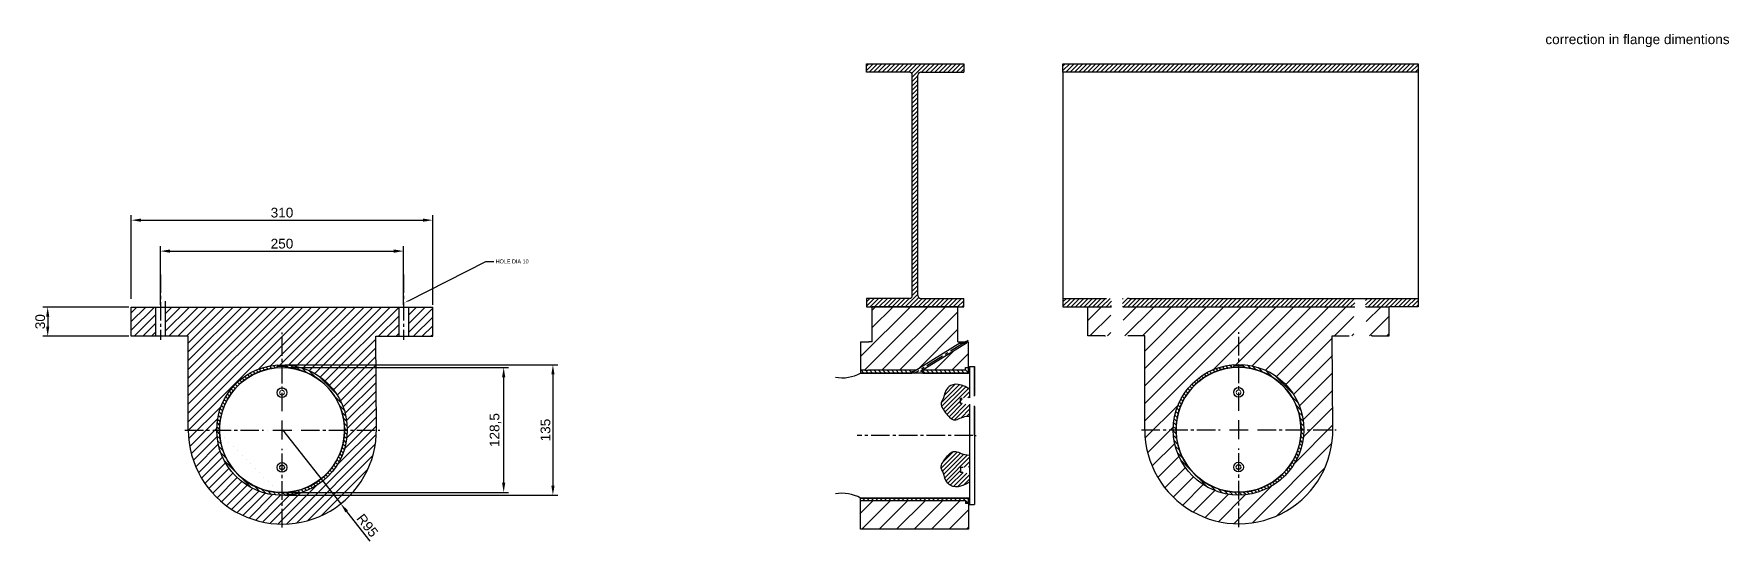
# Model space of a CAD drawing. Header units: millimetres. Extents: x 717 to 16552, y -884 to 8132.
# Drawn here: x 3129 to 4873, y 1648 to 2170 of the extents above; entities that cross this region are included whole.
import ezdxf
from ezdxf import colors
from ezdxf.entities.mleader import LeaderData, LeaderLine
from ezdxf.math import Vec2, Vec3

# ---------------------------------------------------------------- set-up
doc = ezdxf.new("R2010")
doc.units = ezdxf.units.MM
doc.linetypes.add('AM_ISO02W050x2', pattern=[3.75, 3, -0.75])
doc.linetypes.add('CENTER2', pattern=[28.575, 19.05, -3.175, 3.175, -3.175])
doc.styles.get("Standard").update_dxf_attribs({"font": 'arial.ttf'})
doc.dimstyles.new('ISO-25', dxfattribs={"dimscale": 4, "dimtxt": 2.5, "dimasz": 2.5, "dimexe": 1.25, "dimexo": 0.625, "dimtad": 1, "dimtxsty": 'Standard', "dimcen": 2.5, "dimadec": 0, "dimazin": 0, "dimtfac": 1, "dimtmove": 0, "dimatfit": 3, "dimfxl": 1, "dimarcsym": 0})
pattern_1 = [(135, (1202.4908, -5.6777), (-2.245064, -2.245064), [])]
pattern_2 = [(45, (1202.491, -5.678), (-8.980256, 8.980256), [])]
pattern_3 = [(45, (1202.4908, -5.6777), (-2.245064, 2.245064), [])]
pattern_4 = [(45, (-6634.364, -4482.963), (-8.980256, 8.980256), [])]
pattern_5 = [(45, (-6634.364, -4482.9627), (-2.245064, 2.245064), [])]

# ---------------------------------------------------------------- blocks, each defined once
blk = doc.blocks.new('*U3')
at = {"color": 0, "linetype": 'CENTER2', "transparency": 16777216}
blk.add_line((0, 33.615), (0, -33.615), dxfattribs=at)
blk = doc.blocks.new('*U4')
at = {"color": 0, "linetype": 'CENTER2', "transparency": 16777216}
blk.add_line((0, 33.615), (0, -33.615), dxfattribs=at)
blk = doc.blocks.new('*D7')
at = {"color": 0, "lineweight": -2, "transparency": 16777216}
for p, q in [((3387.5, 1829.2), (3668.2, 1829.2)), ((3663.2, 1819.2), (3663.2, 1704.9)), ((3387.5, 1694.9), (3668.2, 1694.9))]:
    blk.add_line(p, q, dxfattribs=at)
at = {"color": 0, "transparency": 16777216}
for points in [[(3661.6, 1819.2), (3664.9, 1819.2), (3663.2, 1829.2)], [(3661.6, 1704.9), (3664.9, 1704.9), (3663.2, 1694.9)]]:
    blk.add_solid(points, dxfattribs=at)
at = {"layer": 'Defpoints', "color": 0, "transparency": 16777216}
for p in [(3385, 1829.2), (3385, 1694.9), (3663.2, 1694.9)]:
    blk.add_point(p, dxfattribs=at)
at = {"color": 0, "transparency": 16777216, "insert": (3655.6, 1762), "char_height": 10, "attachment_point": 5, "rotation": 90}
blk.add_mtext('135', dxfattribs=at)
blk = doc.blocks.new('*D8')
at = {"color": 0, "lineweight": -2, "transparency": 16777216}
for p, q in [((3387.5, 1826.3), (3617.6, 1826.3)), ((3612.6, 1707.8), (3612.6, 1816.3)), ((3387.5, 1697.8), (3617.6, 1697.8))]:
    blk.add_line(p, q, dxfattribs=at)
at = {"color": 0, "transparency": 16777216}
for points in [[(3610.9, 1816.3), (3614.2, 1816.3), (3612.6, 1826.3)], [(3610.9, 1707.8), (3614.2, 1707.8), (3612.6, 1697.8)]]:
    blk.add_solid(points, dxfattribs=at)
at = {"layer": 'Defpoints', "color": 0, "transparency": 16777216}
for p in [(3385, 1826.3), (3612.6, 1826.3), (3385, 1697.8)]:
    blk.add_point(p, dxfattribs=at)
at = {"color": 0, "transparency": 16777216, "insert": (3604.1, 1762), "char_height": 10, "attachment_point": 5, "rotation": 90}
blk.add_mtext('128,5', dxfattribs=at)
blk = doc.blocks.new('*U9')
at = {"color": 0, "linetype": 'CENTER2', "transparency": 16777216}
for p, q in [((0, 19.3), (0, 100.2)), ((-100.2, 0), (-19.3, 0)), ((19.3, 0), (100.2, 0)), ((0, -100.2), (0, -19.3))]:
    blk.add_line(p, q, dxfattribs=at)
at = {"color": 0, "linetype": 'Continuous', "transparency": 16777216}
for p, q in [((-9.7, 0), (9.7, 0)), ((0, -9.7), (0, 9.7))]:
    blk.add_line(p, q, dxfattribs=at)
blk = doc.blocks.new('*D10')
at = {"color": 0, "lineweight": -2, "transparency": 16777216}
for p, q in [((3385, 1762.1), (3445, 1686.2)), ((3475.4, 1647.8), (3451.2, 1678.4))]:
    blk.add_line(p, q, dxfattribs=at)
at = {"color": 0, "transparency": 16777216}
blk.add_solid([(3452.5, 1679.4), (3449.9, 1677.3), (3445, 1686.2)], dxfattribs=at)
at = {"layer": 'Defpoints', "color": 0, "transparency": 16777216}
for p in [(3385, 1762.1), (3445, 1686.2)]:
    blk.add_point(p, dxfattribs=at)
at = {"color": 0, "transparency": 16777216, "insert": (3472.4, 1663.9), "char_height": 10, "attachment_point": 5, "rotation": 308.3696}
blk.add_mtext('R95', dxfattribs=at)
blk = doc.blocks.new('*D11')
at = {"color": 0, "lineweight": -2, "transparency": 16777216}
for p, q in [((3227.1, 1888.5), (3138.7, 1888.5)), ((3143.7, 1878.5), (3143.7, 1868.5)), ((3227.1, 1858.5), (3138.7, 1858.5))]:
    blk.add_line(p, q, dxfattribs=at)
at = {"color": 0, "transparency": 16777216}
for points in [[(3142, 1878.5), (3145.3, 1878.5), (3143.7, 1888.5)], [(3142, 1868.5), (3145.3, 1868.5), (3143.7, 1858.5)]]:
    blk.add_solid(points, dxfattribs=at)
at = {"layer": 'Defpoints', "color": 0, "transparency": 16777216}
for p in [(3229.6, 1888.5), (3143.7, 1858.5), (3229.6, 1858.5)]:
    blk.add_point(p, dxfattribs=at)
at = {"color": 0, "transparency": 16777216, "insert": (3136, 1873.5), "char_height": 10, "attachment_point": 5, "rotation": 90}
blk.add_mtext('30', dxfattribs=at)
blk = doc.blocks.new('*D12')
at = {"color": 0, "lineweight": -2, "transparency": 16777216}
for p, q in [((3259.6, 1891), (3259.6, 1951.1)), ((3269.6, 1946.1), (3499.6, 1946.1)), ((3509.6, 1891), (3509.6, 1951.1))]:
    blk.add_line(p, q, dxfattribs=at)
at = {"color": 0, "transparency": 16777216}
for points in [[(3269.6, 1947.8), (3269.6, 1944.4), (3259.6, 1946.1)], [(3499.6, 1947.8), (3499.6, 1944.4), (3509.6, 1946.1)]]:
    blk.add_solid(points, dxfattribs=at)
at = {"layer": 'Defpoints', "color": 0, "transparency": 16777216}
for p in [(3509.6, 1946.1), (3259.6, 1888.5), (3509.6, 1888.5)]:
    blk.add_point(p, dxfattribs=at)
at = {"color": 0, "transparency": 16777216, "insert": (3384.6, 1953.7), "char_height": 10, "attachment_point": 5}
blk.add_mtext('250', dxfattribs=at)
blk = doc.blocks.new('*D13')
at = {"color": 0, "lineweight": -2, "transparency": 16777216}
for p, q in [((3229.6, 1897), (3229.6, 1982.9)), ((3239.6, 1977.9), (3529.6, 1977.9)), ((3539.6, 1891), (3539.6, 1982.9))]:
    blk.add_line(p, q, dxfattribs=at)
at = {"color": 0, "transparency": 16777216}
for points in [[(3239.6, 1979.6), (3239.6, 1976.3), (3229.6, 1977.9)], [(3529.6, 1979.6), (3529.6, 1976.3), (3539.6, 1977.9)]]:
    blk.add_solid(points, dxfattribs=at)
at = {"layer": 'Defpoints', "color": 0, "transparency": 16777216}
for p in [(3539.6, 1977.9), (3229.6, 1894.5), (3539.6, 1888.5)]:
    blk.add_point(p, dxfattribs=at)
at = {"color": 0, "transparency": 16777216, "insert": (3384.6, 1985.6), "char_height": 10, "attachment_point": 5}
blk.add_mtext('310', dxfattribs=at)
blk = doc.blocks.new('*U37')
at = {"color": 0, "linetype": 'CENTER2', "transparency": 16777216}
blk.add_line((26.6, 16.4), (-26.6, -16.4), dxfattribs=at)
blk = doc.blocks.new('*U38')
at = {"color": 0, "linetype": 'CENTER2', "transparency": 16777216}
blk.add_line((59.5, 0), (-59.5, 0), dxfattribs=at)
blk = doc.blocks.new('*U39')
at = {"color": 0, "linetype": 'CENTER2', "transparency": 16777216}
for p, q in [((0, 19.3), (0, 100.2)), ((-100.2, 0), (-19.3, 0)), ((19.3, 0), (100.2, 0)), ((0, -100.2), (0, -19.3))]:
    blk.add_line(p, q, dxfattribs=at)
at = {"color": 0, "linetype": 'Continuous', "transparency": 16777216}
for p, q in [((-9.7, 0), (9.7, 0)), ((0, -9.7), (0, 9.7))]:
    blk.add_line(p, q, dxfattribs=at)

msp = doc.modelspace()

# ---------------------------------------------------------------- hatches: boundary and pattern name
h = msp.add_hatch()
h.set_pattern_fill('ANSI31', color=256)
h.set_pattern_definition(pattern_5)
h.paths.add_polyline_path([(4038.546, 2127.189, -0.41421356), (4041.546, 2130.189), (4085.646, 2130.189), (4085.646, 2138.789), (3985.646, 2138.789), (3985.646, 2130.189), (4029.746, 2130.189, -0.41421356), (4032.746, 2127.189), (4032.746, 1900.389, -0.41421356), (4029.746, 1897.389), (3985.646, 1897.389), (3985.646, 1888.789), (4085.646, 1888.789), (4085.646, 1897.389), (4041.546, 1897.389, -0.41421356), (4038.546, 1900.389)])
h.paths.add_polyline_path([(4552.895, 2130.189), (4552.895, 2138.789), (4187.676, 2138.789), (4187.676, 2130.189)])
h = msp.add_hatch()
h.set_pattern_fill('ANSI31', color=256, scale=2)
h.paths.add_polyline_path([(3254.631, 1888.467), (3229.63, 1888.467), (3229.63, 1858.467), (3254.631, 1858.467)])
h.paths.add_polyline_path([(3539.634, 1888.467), (3514.633, 1888.467), (3514.633, 1858.467), (3539.634, 1858.467)])
h = msp.add_hatch()
h.set_pattern_fill('ANSI31', color=256, scale=2)
edge = h.paths.add_edge_path()
edge.add_line((3504.633, 1888.467), (3481.052, 1888.467))
edge.add_line((3481.052, 1888.467), (3288.212, 1888.467))
edge.add_line((3288.212, 1888.467), (3264.631, 1888.467))
edge.add_line((3264.631, 1888.467), (3264.631, 1858.467))
edge.add_line((3264.631, 1858.467), (3288.212, 1858.467))
edge.add_line((3288.212, 1858.467), (3288.212, 1762.051))
edge.add_line((3288.212, 1762.051), (3317.472, 1762.051))
edge.add_arc((3384.632, 1762.047), 67.16, 0.003333, 179.996667, ccw=False)
edge.add_line((3451.792, 1762.051), (3481.695, 1762.051))
edge.add_line((3481.695, 1762.051), (3481.052, 1858.467))
edge.add_line((3481.052, 1858.467), (3504.633, 1858.467))
edge.add_line((3504.633, 1858.467), (3504.633, 1888.467))
edge = h.paths.add_edge_path()
edge.add_line((3317.472, 1762.051), (3288.212, 1762.051))
edge.add_arc((3384.953, 1762.051), 96.741, 180, 270)
edge.add_line((3384.953, 1665.31), (3384.953, 1694.888))
edge.add_arc((3384.632, 1762.047), 67.16, 179.996667, 270.274133, ccw=False)
edge = h.paths.add_edge_path()
edge.add_line((3481.695, 1762.047), (3481.695, 1762.051))
edge.add_line((3481.695, 1762.051), (3451.792, 1762.051))
edge.add_arc((3384.632, 1762.047), 67.16, -89.725867, 0.003333, ccw=False)
edge.add_line((3384.953, 1694.888), (3384.953, 1665.31))
edge.add_arc((3384.953, 1762.051), 96.741, 270, 359.997671)
h = msp.add_hatch()
h.set_pattern_fill('ANSI31', color=256, scale=4)
h.set_pattern_definition(pattern_2)
h.paths.add_polyline_path([(4080.312, 1852.789), (4079.646, 1852.789), (4079.646, 1888.789), (3991.646, 1888.789), (3991.646, 1852.789), (3988.146, 1852.789), (3982.878, 1852.789), (3979.646, 1852.789), (3979.646, 1823.524), (3983.896, 1823.524), (3987.396, 1823.524), (4036.91, 1823.524), (4081.8, 1851.301)])
h = msp.add_hatch()
h.set_pattern_fill('ANSI31', color=256)
h.set_pattern_definition(pattern_5)
h.paths.add_polyline_path([(4486.93, 1888.789), (4487.723, 1888.789), (4487.723, 1893.761), (4487.723, 1895.575), (4487.723, 1897.389), (4482.358, 1897.389), (4255.851, 1897.389), (4254.2, 1897.389), (4248.834, 1897.389), (4248.834, 1895.575), (4248.834, 1893.761), (4248.834, 1888.789), (4250.278, 1888.789)])
h.paths.add_polyline_path([(4187.676, 1897.389), (4187.676, 1888.789), (4213.277, 1888.789), (4236.928, 1888.789), (4237.721, 1888.789), (4237.721, 1893.761), (4237.721, 1895.575), (4237.721, 1897.389), (4232.356, 1897.389), (4230.705, 1897.389)])
h.paths.add_polyline_path([(4552.895, 1888.789), (4552.895, 1897.389), (4498.836, 1897.389), (4498.836, 1895.575), (4498.836, 1893.761), (4498.836, 1888.789), (4499.63, 1888.789), (4523.281, 1888.789)])
h = msp.add_hatch()
h.set_pattern_fill('ANSI31', color=256, scale=4, style=0)
h.set_pattern_definition(pattern_4)
edge = h.paths.add_edge_path(flags=0)
edge.add_line((4213.277, 1858.789), (4236.928, 1858.789))
edge.add_line((4213.277, 1888.789), (4213.277, 1858.789))
edge.add_line((4236.928, 1888.789), (4213.277, 1888.789))
edge.add_line((4236.928, 1888.789), (4236.928, 1858.789))
edge = h.paths.add_edge_path(flags=0)
edge.add_line((4499.63, 1858.789), (4499.63, 1888.789))
edge.add_line((4523.281, 1888.789), (4499.63, 1888.789))
edge.add_line((4523.281, 1858.789), (4523.281, 1888.789))
edge.add_line((4499.63, 1858.789), (4523.281, 1858.789))
edge = h.paths.add_edge_path(flags=0)
edge.add_line((4236.928, 1888.789), (4236.928, 1858.789))
edge.add_line((4238.278, 1888.789), (4236.928, 1888.789))
edge.add_line((4238.278, 1858.789), (4238.278, 1888.789))
edge.add_line((4236.928, 1858.789), (4238.278, 1858.789))
edge = h.paths.add_edge_path(flags=0)
edge.add_line((4499.63, 1858.789), (4499.63, 1888.789))
edge.add_line((4498.28, 1858.789), (4499.63, 1858.789))
edge.add_line((4498.28, 1888.789), (4498.28, 1858.789))
edge.add_line((4499.63, 1888.789), (4498.28, 1888.789))
edge = h.paths.add_edge_path(flags=0)
edge.add_line((4236.928, 1888.789), (4236.928, 1858.789))
edge.add_line((4238.278, 1888.789), (4236.928, 1888.789))
edge.add_line((4238.278, 1858.789), (4238.278, 1888.789))
edge.add_line((4236.928, 1858.789), (4238.278, 1858.789))
edge = h.paths.add_edge_path(flags=0)
edge.add_line((4499.63, 1858.789), (4499.63, 1888.789))
edge.add_line((4498.28, 1858.789), (4499.63, 1858.789))
edge.add_line((4498.28, 1888.789), (4498.28, 1858.789))
edge.add_line((4499.63, 1888.789), (4498.28, 1888.789))
h = msp.add_hatch()
h.set_pattern_fill('ANSI31', color=256, scale=4)
h.set_pattern_definition(pattern_4)
h.paths.add_polyline_path([(4464.699, 1858.789), (4480.821, 1858.789), (4486.93, 1858.789), (4486.93, 1888.789), (4249.628, 1888.789), (4249.628, 1858.789), (4255.736, 1858.789), (4271.859, 1858.789), (4271.859, 1762.373, 0.99997967), (4465.341, 1762.369)])
h.paths.add_polyline_path([(4435.439, 1762.369, -1), (4301.119, 1762.369, -1)], flags=16)
h.paths.add_polyline_path([(4363.279, 1826.49), (4363.279, 1826.619), (4363.279, 1828.104), (4370.028, 1828.104), (4373.279, 1828.104), (4373.279, 1826.49, -25.68706991)], flags=0)
h.paths.add_polyline_path([(4432.529, 1762.369, -1), (4304.029, 1762.369, -1)], flags=0)
h.paths.add_polyline_path([(4373.279, 1800.877, -1), (4363.278, 1800.877, -1)], flags=0)
h.paths.add_polyline_path([(4370.696, 1800.773, -1), (4365.862, 1800.773, -1)], flags=0)
h.paths.add_polyline_path([(4373.279, 1723.894, -1), (4363.278, 1723.894, -1)], flags=0)
h.paths.add_polyline_path([(4370.696, 1723.966, -1), (4365.862, 1723.966, -1)], flags=0)
h = msp.add_hatch()
h.set_pattern_fill('ANSI31', color=256, scale=4)
h.set_pattern_definition(pattern_2)
h.paths.add_polyline_path([(4083.896, 1823.524), (4087.396, 1823.524), (4087.396, 1826.369), (4090.646, 1826.369), (4090.646, 1852.789), (4089.94, 1852.789), (4088.451, 1851.301), (4043.562, 1823.524)])
h = msp.add_hatch()
h.set_pattern_fill('ANSI31', color=256, angle=90)
h.paths.add_polyline_path([(3379.632, 1827.781), (3384.632, 1827.781), (3384.632, 1829.207, 0.41421356), (3317.472, 1762.047, 1), (3451.792, 1762.047, 0.41421356), (3384.632, 1829.207), (3384.632, 1827.781), (3386.381, 1827.781), (3389.632, 1827.781), (3389.632, 1826.297), (3389.632, 1826.167, -25.68706991), (3379.632, 1826.167), (3379.632, 1826.297)])
h = msp.add_hatch()
h.set_pattern_fill('ANSI31', color=256, angle=90)
h.set_pattern_definition(pattern_1)
h.paths.add_polyline_path([(4032.321, 1820.684), (4032.321, 1823.524), (3983.896, 1823.524), (3979.646, 1823.524), (3979.646, 1820.684), (3983.896, 1820.684)])
h.paths.add_polyline_path([(4090.646, 1820.684), (4090.643, 1823.524), (4043.562, 1823.524), (4043.562, 1820.684)])
h = msp.add_hatch()
h.set_pattern_fill('ANSI31', color=256, angle=90)
h.set_pattern_definition(pattern_1)
h.paths.add_polyline_path([(4090.643, 1826.369), (4087.396, 1826.369), (4087.396, 1823.524), (4043.562, 1823.524), (4041.267, 1822.104), (4043.562, 1820.684), (4087.396, 1820.684), (4090.643, 1820.684)])
h = msp.add_hatch()
h.set_pattern_fill('ANSI31', color=256, angle=90)
h.set_pattern_definition([(135, (983.6468, 0.3223), (-2.245064, -2.245064), [])])
h.paths.add_polyline_path([(4363.279, 1828.104), (4368.279, 1828.104), (4368.279, 1829.529, 0.41421356), (4301.119, 1762.369, 1), (4435.439, 1762.369, 0.41421356), (4368.279, 1829.529), (4368.279, 1828.104), (4370.028, 1828.104), (4373.279, 1828.104), (4373.279, 1826.619), (4373.279, 1826.49, -25.68706991), (4363.279, 1826.49), (4363.279, 1826.619)])
h = msp.add_hatch()
h.set_pattern_fill('ANSI31', color=256, style=0)
h.set_pattern_definition(pattern_3)
edge = h.paths.add_edge_path(flags=0)
edge.add_line((4086.204, 1795.038), (4085.216, 1795.038))
edge.add_line((4085.216, 1795.038), (4083.946, 1794.35))
edge.add_line((4083.946, 1794.35), (4083.946, 1789.375))
edge.add_line((4083.946, 1789.375), (4085.216, 1788.688))
edge.add_line((4085.216, 1788.688), (4091.646, 1788.688))
edge.add_line((4091.646, 1788.688), (4091.646, 1776.414))
edge.add_spline(control_points=[(4091.646, 1776.414), (4084.701, 1776.414), (4076.794, 1770.093), (4069.519, 1776.098), (4059.715, 1789.371), (4066.04, 1794.112), (4066.04, 1805.805), (4079.324, 1812.125), (4091.646, 1804.225)], knot_values=[0, 0, 0, 0, 1, 2, 3, 4, 5, 6, 6, 6, 6], degree=3, periodic=0)
edge.add_line((4091.646, 1804.225), (4091.646, 1795.044))
edge.add_line((4091.646, 1795.044), (4086.216, 1795.044))
edge.add_line((4086.216, 1795.044), (4086.204, 1795.038))
edge = h.paths.add_edge_path(flags=0)
edge.add_line((4086.204, 1795.038), (4085.216, 1795.038))
edge.add_line((4086.204, 1795.038), (4084.946, 1794.357))
edge.add_line((4084.946, 1794.357), (4084.946, 1789.382))
edge.add_line((4084.946, 1789.382), (4086.216, 1788.694))
edge.add_line((4086.216, 1788.694), (4091.646, 1788.694))
edge.add_line((4091.646, 1788.694), (4091.646, 1788.688))
edge.add_line((4085.216, 1788.688), (4091.646, 1788.688))
edge.add_line((4083.946, 1789.375), (4085.216, 1788.688))
edge.add_line((4083.946, 1794.35), (4083.946, 1789.375))
edge.add_line((4085.216, 1795.038), (4083.946, 1794.35))
edge = h.paths.add_edge_path(flags=0)
edge.add_line((4086.204, 1795.038), (4085.216, 1795.038))
edge.add_line((4086.204, 1795.038), (4084.946, 1794.357))
edge.add_line((4084.946, 1794.357), (4084.946, 1789.382))
edge.add_line((4084.946, 1789.382), (4086.216, 1788.694))
edge.add_line((4086.216, 1788.694), (4091.646, 1788.694))
edge.add_line((4091.646, 1788.694), (4091.646, 1788.688))
edge.add_line((4085.216, 1788.688), (4091.646, 1788.688))
edge.add_line((4083.946, 1789.375), (4085.216, 1788.688))
edge.add_line((4083.946, 1794.35), (4083.946, 1789.375))
edge.add_line((4085.216, 1795.038), (4083.946, 1794.35))
h = msp.add_hatch()
h.set_pattern_fill('ANSI31', color=256)
h.set_pattern_definition(pattern_3)
edge = h.paths.add_edge_path()
edge.add_line((4082.442, 1723.353), (4084.939, 1723.353))
edge.add_line((4084.939, 1723.353), (4086.216, 1724.044))
edge.add_line((4086.216, 1724.044), (4091.646, 1724.044))
edge.add_line((4091.646, 1724.044), (4091.646, 1736.325))
edge.add_spline(control_points=[(4091.646, 1736.325), (4084.701, 1736.325), (4076.794, 1742.645), (4069.519, 1736.641), (4059.715, 1723.368), (4066.04, 1718.627), (4066.04, 1706.934), (4079.324, 1700.613), (4091.646, 1708.514)], knot_values=[0, 0, 0, 0, 1, 2, 3, 4, 5, 6, 6, 6, 6], degree=3, periodic=0)
edge.add_line((4091.646, 1708.514), (4091.646, 1717.694))
edge.add_line((4091.646, 1717.694), (4086.216, 1717.694))
edge.add_line((4086.216, 1717.694), (4084.912, 1718.401))
edge.add_line((4084.912, 1718.401), (4082.442, 1718.401))
edge.add_line((4082.442, 1718.401), (4082.442, 1723.353))
h = msp.add_hatch()
h.set_pattern_fill('ANSI31', color=256, angle=90)
h.set_pattern_definition(pattern_1)
h.paths.add_polyline_path([(4087.396, 1687.369), (4090.646, 1687.369), (4090.646, 1692.055), (3979.646, 1692.055), (3979.646, 1689.215), (4087.396, 1689.215)])
h = msp.add_hatch()
h.set_pattern_fill('ANSI31', color=256, angle=90)
h.set_pattern_definition(pattern_1)
h.paths.add_polyline_path([(4087.396, 1686.369), (4090.646, 1686.376), (4090.646, 1692.062), (4038.972, 1692.055), (4043.562, 1689.215), (4087.396, 1689.215)])
h = msp.add_hatch()
h.set_pattern_fill('ANSI31', color=256, scale=4)
h.set_pattern_definition([(45, (1201.544, -5.678), (-8.980256, 8.980256), [])])
h.paths.add_polyline_path([(4090.673, 1686.38), (4086.45, 1686.369), (4086.45, 1689.215), (3978.7, 1689.215), (3978.7, 1659.949), (4090.7, 1659.949)])

# ---------------------------------------------------------------- linework, layer by layer
for p, q in [((3985.646, 2130.189), (3985.646, 2138.789)), ((3985.646, 2138.789), (4085.646, 2138.789)), ((4029.746, 2130.189), (3985.646, 2130.189)), ((4032.746, 1900.389), (4032.746, 2127.189)), ((4038.546, 1900.389), (4038.546, 2127.189)), ((4041.546, 2130.189), (4085.646, 2130.189)), ((4085.646, 2138.789), (4085.646, 2130.189)), ((4187.676, 2138.789), (4552.895, 2138.789)), ((4187.676, 2130.189), (4187.676, 2138.789)), ((4552.895, 2130.189), (4187.676, 2130.189)), ((4187.676, 2130.189), (4187.676, 1897.389)), ((4552.895, 2138.789), (4552.895, 2130.189)), ((4552.895, 2130.189), (4552.895, 1897.389)), ((3229.63, 1858.467), (3229.63, 1888.467)), ((3229.63, 1888.467), (3539.634, 1888.467)), ((3254.631, 1888.467), (3254.631, 1858.467)), ((3264.631, 1894.467), (3264.631, 1858.467)), ((3504.633, 1888.467), (3504.633, 1858.467)), ((3514.633, 1888.467), (3514.633, 1858.467)), ((3539.634, 1858.467), (3539.634, 1888.467)), ((4029.746, 1897.389), (3985.646, 1897.389)), ((3985.646, 1897.389), (3985.646, 1888.789)), ((3985.646, 1888.789), (4085.646, 1888.789)), ((3991.646, 1852.789), (3991.646, 1888.789)), ((4079.646, 1888.789), (3991.646, 1888.789)), ((4041.546, 1897.389), (4085.646, 1897.389)), ((4079.646, 1852.789), (4079.646, 1888.789)), ((4085.646, 1888.789), (4085.646, 1897.389)), ((4187.676, 1897.389), (4230.705, 1897.389)), ((4187.676, 1897.389), (4187.676, 1888.789)), ((4187.676, 1888.789), (4213.277, 1888.789)), ((4213.277, 1858.789), (4213.277, 1888.789)), ((4213.277, 1888.789), (4236.928, 1888.789)), ((4230.705, 1897.389), (4232.356, 1897.389)), ((4236.928, 1888.789), (4237.721, 1888.789)), ((4250.278, 1888.789), (4248.834, 1888.789)), ((4249.628, 1888.789), (4486.93, 1888.789)), ((4250.278, 1888.789), (4486.93, 1888.789)), ((4255.851, 1897.389), (4254.2, 1897.389)), ((4255.851, 1897.389), (4552.895, 1897.389)), ((4486.93, 1888.789), (4487.723, 1888.789)), ((4499.63, 1888.789), (4498.836, 1888.789)), ((4499.63, 1888.789), (4523.281, 1888.789)), ((4523.281, 1858.789), (4523.281, 1888.789)), ((4552.895, 1888.789), (4523.281, 1888.789)), ((4552.895, 1897.389), (4552.895, 1888.789)), ((3288.212, 1858.467), (3229.63, 1858.467)), ((3259.286, 1858.467), (3255.286, 1858.467)), ((3288.212, 1762.047), (3288.212, 1858.467)), ((3481.695, 1762.047), (3481.052, 1858.467)), ((3481.052, 1858.467), (3539.634, 1858.467)), ((3979.646, 1852.789), (3979.646, 1823.524)), ((3979.646, 1852.789), (3982.878, 1852.789)), ((3982.878, 1852.789), (3988.146, 1852.789)), ((3991.646, 1852.789), (3988.146, 1852.789)), ((4081.8, 1851.301), (4034.615, 1822.104)), ((4088.451, 1851.301), (4041.267, 1822.104)), ((4079.646, 1852.789), (4090.646, 1852.789)), ((4081.8, 1851.301), (4080.947, 1852.778)), ((4081.8, 1851.301), (4088.451, 1851.301)), ((4088.091, 1853.136), (4090.129, 1854.397)), ((4088.451, 1851.301), (4089.317, 1852.801)), ((4090.646, 1826.369), (4090.646, 1852.789)), ((4230.819, 1858.789), (4213.277, 1858.789)), ((4230.819, 1858.789), (4231.541, 1858.789)), ((4255.736, 1858.789), (4254.325, 1858.789)), ((4271.859, 1858.789), (4255.736, 1858.789)), ((4271.859, 1762.369), (4271.859, 1858.789)), ((4465.341, 1762.369), (4464.699, 1858.789)), ((4464.699, 1858.789), (4480.821, 1858.789)), ((4480.821, 1858.789), (4481.888, 1858.789)), ((4505.738, 1858.789), (4504.672, 1858.789)), ((4505.738, 1858.789), (4523.281, 1858.789)), ((3379.632, 1826.297), (3379.632, 1827.781)), ((3379.632, 1827.781), (3386.381, 1827.781)), ((3379.632, 1826.297), (3379.632, 1826.167)), ((3386.381, 1827.781), (3389.632, 1827.781)), ((3389.632, 1826.297), (3389.632, 1827.781)), ((3389.632, 1826.297), (3389.632, 1826.167)), ((3983.896, 1823.524), (3979.646, 1823.524)), ((3979.646, 1823.524), (3979.646, 1820.684)), ((3983.896, 1823.524), (3979.646, 1823.524)), ((3979.646, 1823.524), (3979.646, 1820.684)), ((3979.646, 1820.684), (3983.896, 1820.684)), ((4091.646, 1820.619), (3979.646, 1820.619)), ((4091.646, 1820.619), (3979.646, 1820.619)), ((4091.646, 1820.619), (3979.646, 1820.619)), ((3983.896, 1823.524), (3987.396, 1823.524)), ((3983.896, 1820.684), (3987.396, 1820.684)), ((4036.91, 1823.524), (3987.396, 1823.524)), ((4036.91, 1823.524), (3987.396, 1823.524)), ((3987.396, 1820.684), (4032.321, 1820.684)), ((4032.321, 1820.684), (4032.321, 1822.104)), ((4032.321, 1822.104), (4034.615, 1822.104)), ((4043.562, 1822.104), (4041.267, 1822.104)), ((4083.896, 1823.524), (4043.562, 1823.524)), ((4083.896, 1823.524), (4043.562, 1823.524)), ((4043.562, 1820.684), (4043.562, 1822.104)), ((4043.562, 1820.684), (4045.863, 1820.684)), ((4045.863, 1820.684), (4083.896, 1820.684)), ((4087.396, 1823.524), (4083.896, 1823.524)), ((4083.896, 1820.684), (4087.396, 1820.684)), ((4087.396, 1823.524), (4087.396, 1826.369)), ((4087.396, 1826.369), (4090.646, 1826.369)), ((4087.396, 1820.684), (4090.646, 1820.684)), ((4090.646, 1820.684), (4090.64, 1826.369)), ((4091.646, 1827.369), (4091.646, 1820.684)), ((4091.646, 1827.369), (4096.646, 1827.369)), ((4091.646, 1820.684), (4091.646, 1795.838)), ((4091.646, 1820.619), (4091.646, 1795.838)), ((4091.646, 1820.619), (4091.646, 1795.838)), ((4096.646, 1827.369), (4096.646, 1797.584)), ((4096.646, 1796.863), (4096.646, 1827.356)), ((4363.279, 1826.619), (4363.279, 1828.104)), ((4363.279, 1828.104), (4370.028, 1828.104)), ((4363.279, 1826.619), (4363.279, 1826.49)), ((4370.028, 1828.104), (4373.279, 1828.104)), ((4373.279, 1826.619), (4373.279, 1828.104)), ((4373.279, 1826.619), (4373.279, 1826.49)), ((4091.646, 1795.838), (4091.646, 1795.044)), ((4082.442, 1789.386), (4082.442, 1794.338)), ((4083.946, 1794.338), (4082.442, 1794.338)), ((4083.946, 1789.386), (4082.442, 1789.386)), ((4091.646, 1788.688), (4091.646, 1787.901)), ((4091.646, 1787.901), (4091.646, 1692.119)), ((4091.646, 1787.901), (4091.646, 1692.119)), ((4091.646, 1787.901), (4091.646, 1685.383)), ((4096.646, 1756.369), (4096.646, 1786.862)), ((4096.646, 1786.154), (4096.646, 1756.369)), ((3320.317, 1762.047), (3320.382, 1762.047)), ((3448.882, 1762.047), (3448.947, 1762.047)), ((4303.964, 1762.369), (4304.029, 1762.369)), ((4432.529, 1762.369), (4432.594, 1762.369)), ((4091.646, 1756.369), (4092.646, 1756.369)), ((4096.646, 1756.369), (4096.646, 1685.383)), ((4097.646, 1756.369), (4098.54, 1756.369)), ((4084.942, 1723.353), (4082.442, 1723.353)), ((4082.442, 1723.353), (4082.442, 1718.401)), ((4084.918, 1718.401), (4082.442, 1718.401)), ((4091.646, 1692.119), (3979.646, 1692.119)), ((4091.646, 1692.119), (3979.646, 1692.119)), ((4091.646, 1692.119), (3979.646, 1692.119)), ((3979.646, 1692.055), (4090.646, 1692.055)), ((3979.646, 1689.215), (3979.646, 1692.055)), ((3979.646, 1689.215), (3979.646, 1692.055)), ((4090.646, 1686.378), (4090.646, 1692.055)), ((4087.396, 1689.215), (3979.646, 1689.215)), ((3979.646, 1659.949), (3979.646, 1689.215)), ((4087.396, 1689.215), (4087.396, 1686.369)), ((4090.646, 1686.378), (4087.396, 1686.369)), ((4087.396, 1680.367), (4087.396, 1680.364)), ((4090.673, 1686.38), (4090.7, 1659.949)), ((4091.646, 1685.383), (4096.646, 1685.383)), ((4090.7, 1659.949), (3979.646, 1659.949))]:
    msp.add_line(p, q)
for centre, radius in [((3384.632, 1762.047), 67.16), ((3384.632, 1762.047), 64.25), ((4368.279, 1762.369), 67.16), ((4368.279, 1762.369), 64.25), ((3384.632, 1800.554), 5.001), ((4368.279, 1800.877), 5.001), ((3384.632, 1723.572), 5.001), ((4368.279, 1723.894), 5.001)]:
    msp.add_circle(centre, radius)
at = {"linetype": 'AM_ISO02W050x2', "lineweight": 15}
for centre in [(3384.632, 1800.451), (4368.279, 1800.773)]:
    msp.add_circle(centre, 2.417, dxfattribs=at)
at = {"linetype": 'AM_ISO02W050x2'}
for centre in [(3384.632, 1723.644), (4368.279, 1723.966)]:
    msp.add_circle(centre, 2.417, dxfattribs=at)
for centre, radius, start, end in [((4029.746, 2127.189), 3, 0, 90), ((4041.546, 2127.189), 3, 90, 180), ((4029.746, 1900.389), 3, 270, 0), ((4041.546, 1900.389), 3, 180, 270), ((3384.632, 1762.047), 64.315, 94.458808, 85.541192), ((3960.553, 1855.769), 40, 260.05645, 298.510655), ((4368.279, 1762.369), 64.315, 94.458808, 85.541192), ((3384.953, 1762.051), 96.741, 180, 0.766089), ((4368.6, 1762.373), 96.741, 180, 0.766089), ((3960.553, 1656.97), 40, 61.489345, 99.94355)]:
    msp.add_arc(centre, radius, start, end)
for points in [[(4091.646, 1804.225), (4079.324, 1812.125), (4066.04, 1805.805), (4066.04, 1794.112), (4059.715, 1789.371), (4069.519, 1776.098), (4076.794, 1770.093), (4084.701, 1776.414), (4091.646, 1776.414)], [(4091.646, 1708.514), (4079.324, 1700.613), (4066.04, 1706.934), (4066.04, 1718.627), (4059.715, 1723.368), (4069.519, 1736.641), (4076.794, 1742.645), (4084.701, 1736.325), (4091.646, 1736.325)]]:
    msp.add_open_spline(points, degree=3)

# ---------------------------------------------------------------- block references
at = {"linetype": 'CENTER2'}
for name, p in [('*U3', (3259.631, 1888.582)), ('*U4', (3509.633, 1888.582)), ('*U9', (3384.953, 1762.051)), ('*U37', (4061.533, 1836.702)), ('*U39', (4368.6, 1762.373)), ('*U38', (4035.646, 1756.369))]:
    msp.add_blockref(name, p, dxfattribs=at)

# ---------------------------------------------------------------- texts
at = {"insert": (4683.785, 2168.982), "char_height": 10, "attachment_point": 1}
msp.add_mtext('correction in flange dimentions', dxfattribs=at)

# ---------------------------------------------------------------- dimensions: what is measured, and where the dimension line sits
for base, p1, p2, picture, middle in [((3539.634, 1977.946), (3229.63, 1894.467), (3539.634, 1888.467), '*D13', (3384.632, 1985.556)), ((3509.633, 1946.092), (3259.631, 1888.467), (3509.633, 1888.467), '*D12', (3384.632, 1953.698))]:
    dim = msp.add_linear_dim(base=base, p1=p1, p2=p2, dimstyle='ISO-25')
    dim.commit()
    dim.dimension.update_dxf_attribs({"geometry": picture, "text_midpoint": middle})
for base, p1, p2, picture, middle in [((3143.659, 1858.467), (3229.63, 1888.467), (3229.63, 1858.467), '*D11', (3136.05, 1873.467)), ((3612.57, 1826.296), (3384.953, 1697.798), (3384.953, 1826.296), '*D8', (3604.06, 1762.047))]:
    dim = msp.add_linear_dim(base=base, p1=p1, p2=p2, angle=90, dimstyle='ISO-25')
    dim.commit()
    dim.dimension.update_dxf_attribs({"geometry": picture, "text_midpoint": middle})
dim = msp.add_linear_dim(base=(3663.25, 1694.888), p1=(3384.953, 1829.206), p2=(3384.953, 1694.888), angle=90, text='135', dimstyle='ISO-25')
dim.commit()
dim.dimension.update_dxf_attribs({"geometry": '*D7', "text_midpoint": (3655.641, 1762.047)})
dim = msp.add_radius_dim(center=(3384.953, 1762.051), mpoint=(3445.004, 1686.204), text='R95', dimstyle='ISO-25')
dim.commit()
dim.dimension.update_dxf_attribs({"geometry": '*D10', "text_midpoint": (3472.373, 1663.888)})

# ---------------------------------------------------------------- leaders
ml = msp.add_multileader_mtext('Standard')
ml.set_content('HOLE DIA 10', color=256)
ml.set_leader_properties()
ml.build(insert=Vec2(0, 0))
ctx = ml.context
ctx.base_point, ctx.plane_origin = Vec3(3602.375, 1935.479), Vec3(3511.074, 1893.249)
notes = []
notes.append((ctx, [(0, (1, 1, 0), (3594.375, 1935.479), (1, 0), 8, [(0, [(3511.074, 1893.249)], 0, [])])]))
ctx.mtext.insert, ctx.mtext.width, ctx.mtext.flow_direction = Vec3(3604.375, 1937.513), 51.05229, 5
for ctx, leaders in notes:
    for number, flags, end, landing, length, lines in leaders:
        leader = LeaderData()
        leader.index, (leader.has_last_leader_line, leader.has_dogleg_vector, leader.attachment_direction) = number, flags
        leader.last_leader_point, leader.dogleg_vector, leader.dogleg_length = Vec3(end), Vec3(landing), length
        for number, points, colour, breaks in lines:
            line = LeaderLine()
            line.index, line.vertices, line.color, line.breaks = number, Vec3.list(points), colors.encode_raw_color(colour), breaks
            leader.lines.append(line)
        ctx.leaders.append(leader)

doc.saveas('drawing.dxf')
